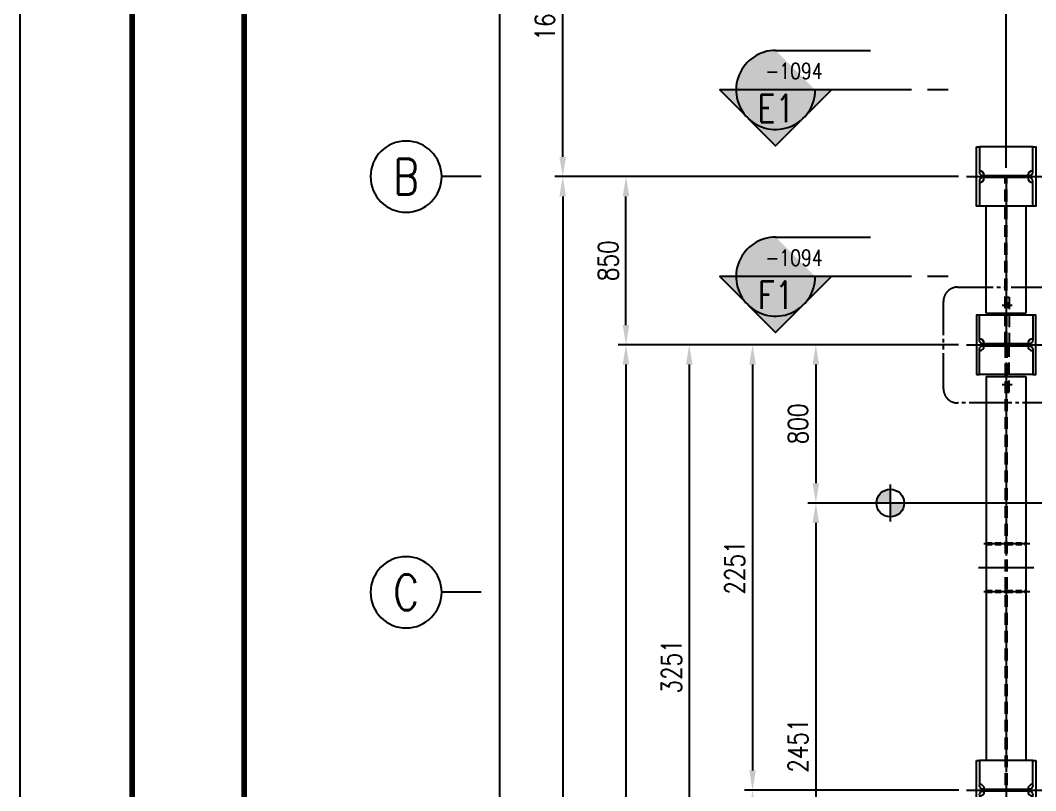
# Model space of a CAD drawing. Header units: millimetres. Extents: x 0 to 232280, y -26939 to 23794.
# Drawn here: x 91015 to 96150, y 14456 to 18350 of the extents above; entities that cross this region are included whole.
import ezdxf
from ezdxf.enums import TextEntityAlignment as Align

# ---------------------------------------------------------------- set-up
doc = ezdxf.new("R2010")
doc.units = ezdxf.units.MM
doc.header["$LTSCALE"] = 30
for name, pattern in [('JNK-CENTER', [34, 30, -1.5, 1, -1.5]), ('JNK-HIDDEN', [3, 2, -1]), ('PH2', [15, 10, -1, 1, -1, 1, -1])]:
    doc.linetypes.add(name, pattern=pattern)
for name, color, linetype in [('CEN-R', 1, 'JNK-CENTER'), ('CON-C', 4, 'Continuous'), ('CON-G', 3, 'Continuous'), ('CON-W', 7, 'Continuous'), ('CON-Y', 2, 'Continuous'), ('det', 2, 'PH2'), ('Dim-W', 7, 'Continuous'), ('HID-Y', 2, 'JNK-HIDDEN'), ('STL-OBJT', 7, 'Continuous')]:
    doc.layers.add(name, color=color, linetype=linetype)
doc.styles.add('SIMPLEX', font='simplex.shx', dxfattribs={"width": 0.8})
doc.dimstyles.new('DIM40', dxfattribs={"dimscale": 40, "dimtxt": 2.5, "dimasz": 2.5, "dimexe": 1, "dimexo": 1, "dimgap": 1, "dimtad": 1, "dimdec": 0, "dimdsep": 46, "dimtxsty": 'SIMPLEX', "dimcen": 0, "dimclrd": 7, "dimclre": 7, "dimclrt": 2, "dimadec": 1, "dimazin": 2, "dimtfac": 1, "dimtdec": 0, "dimtix": 1, "dimtmove": 2, "dimatfit": 2, "dimfxl": 1, "dimtolj": 1, "dimtzin": 0, "dimarcsym": 1})

# ---------------------------------------------------------------- blocks, each defined once
blk = doc.blocks.new('TITLE')
at = {"color": 7}
blk.add_line((0, 0), (0, 594.8536585365848), dxfattribs=at)
at = {"color": 7, "const_width": 0.7073170731707307}
for points in [[(28.29268292683742, 17.68292682926827), (28.29268292683742, 577.5243902439012)], [(14.14634146340063, 577.1707317073162), (14.14634146340063, 17.68292682926827)]]:
    blk.add_lwpolyline(points, dxfattribs=at)
blk = doc.blocks.new('*D1490')
at = {"layer": 'DEFPOINTS', "color": 0, "transparency": 16777216}
for p in [(95799.84602614603, 16709.90419663489), (95037.92447781574, 15909.904196635), (98277.84602612417, 15909.904196635)]:
    blk.add_point(p, dxfattribs=at)
at = {"layer": 'Dim-W', "color": 7, "linetype": 'ByBlock', "lineweight": -2, "transparency": 16777216}
for p, q in [((95759.84602614603, 16709.90419663489), (94997.92447781574, 16709.90419663489)), ((95037.92447781574, 16609.90419663489), (95037.92447781574, 16009.904196635)), ((98237.84602612417, 15909.904196635), (94997.92447781574, 15909.904196635))]:
    blk.add_line(p, q, dxfattribs=at)
at = {"layer": 'Dim-W', "color": 7, "transparency": 16777216}
for points in [[(95021.25781114907, 16609.90419663489), (95054.59114448242, 16609.90419663489), (95037.92447781574, 16709.90419663489)], [(95021.25781114907, 16009.904196635), (95054.59114448242, 16009.904196635), (95037.92447781574, 15909.904196635)]]:
    blk.add_solid(points, dxfattribs=at)
at = {"layer": 'Dim-W', "color": 2, "transparency": 16777216, "insert": (94947.92447781574, 16309.90419663496), "char_height": 100, "attachment_point": 5, "rotation": 90, "style": 'SIMPLEX'}
blk.add_mtext('\\A1;800', dxfattribs=at)
blk = doc.blocks.new('*D1491')
at = {"layer": 'DEFPOINTS', "color": 0, "transparency": 16777216}
for p in [(95037.92447781574, 15909.904196635), (95037.92447781574, 13458.90419663489), (95749.84602613887, 13458.90419663489)]:
    blk.add_point(p, dxfattribs=at)
at = {"layer": 'Dim-W', "color": 7, "linetype": 'ByBlock', "lineweight": -2, "transparency": 16777216}
for p, q in [((95037.92447781574, 15809.904196635), (95037.92447781574, 13558.90419663489)), ((95709.84602613887, 13458.90419663489), (94997.92447781574, 13458.90419663489))]:
    blk.add_line(p, q, dxfattribs=at)
at = {"layer": 'Dim-W', "color": 7, "transparency": 16777216}
for points in [[(95021.25781114907, 15809.904196635), (95054.59114448242, 15809.904196635), (95037.92447781574, 15909.904196635)], [(95021.25781114907, 13558.90419663489), (95054.59114448242, 13558.90419663489), (95037.92447781574, 13458.90419663489)]]:
    blk.add_solid(points, dxfattribs=at)
at = {"layer": 'Dim-W', "color": 2, "transparency": 16777216, "insert": (94947.92447781574, 14684.40419663497), "char_height": 100, "attachment_point": 5, "rotation": 90, "style": 'SIMPLEX'}
blk.add_mtext('\\A1;2451', dxfattribs=at)
blk = doc.blocks.new('*D1494')
at = {"layer": 'DEFPOINTS', "color": 0, "transparency": 16777216}
for p in [(95799.84602614603, 16709.90419663489), (94397.92447781574, 13458.90419663489), (95749.84602613887, 13458.90419663489)]:
    blk.add_point(p, dxfattribs=at)
at = {"layer": 'Dim-W', "color": 7, "linetype": 'ByBlock', "lineweight": -2, "transparency": 16777216}
for p, q in [((95759.84602614603, 16709.90419663489), (94357.92447781574, 16709.90419663489)), ((94397.92447781574, 16609.90419663489), (94397.92447781574, 13558.90419663489)), ((95709.84602613887, 13458.90419663489), (94357.92447781574, 13458.90419663489))]:
    blk.add_line(p, q, dxfattribs=at)
at = {"layer": 'Dim-W', "color": 7, "transparency": 16777216}
for points in [[(94381.25781114907, 16609.90419663489), (94414.59114448242, 16609.90419663489), (94397.92447781574, 16709.90419663489)], [(94381.25781114907, 13558.90419663489), (94414.59114448242, 13558.90419663489), (94397.92447781574, 13458.90419663489)]]:
    blk.add_solid(points, dxfattribs=at)
at = {"layer": 'Dim-W', "color": 2, "transparency": 16777216, "insert": (94307.92447781574, 15084.40419663489), "char_height": 100, "attachment_point": 5, "rotation": 90, "style": 'SIMPLEX'}
blk.add_mtext('\\A1;3251', dxfattribs=at)
blk = doc.blocks.new('*D1496')
at = {"layer": 'DEFPOINTS', "color": 0, "transparency": 16777216}
for p in [(95799.84602614603, 16709.90419663489), (94077.92447781574, 10207.90419663489), (95799.84602614603, 10207.90419663489)]:
    blk.add_point(p, dxfattribs=at)
at = {"layer": 'Dim-W', "color": 7, "linetype": 'ByBlock', "lineweight": -2, "transparency": 16777216}
for p, q in [((95759.84602614603, 16709.90419663489), (94037.92447781574, 16709.90419663489)), ((94077.92447781574, 16609.90419663489), (94077.92447781574, 10307.90419663489)), ((95759.84602614603, 10207.90419663489), (94037.92447781574, 10207.90419663489))]:
    blk.add_line(p, q, dxfattribs=at)
at = {"layer": 'Dim-W', "color": 7, "transparency": 16777216}
for points in [[(94061.25781114907, 16609.90419663489), (94094.59114448242, 16609.90419663489), (94077.92447781574, 16709.90419663489)], [(94061.25781114907, 10307.90419663489), (94094.59114448242, 10307.90419663489), (94077.92447781574, 10207.90419663489)]]:
    blk.add_solid(points, dxfattribs=at)
at = {"layer": 'Dim-W', "color": 2, "transparency": 16777216, "insert": (93987.92447781574, 13458.90419663489), "char_height": 100, "attachment_point": 5, "rotation": 90, "style": 'SIMPLEX'}
blk.add_mtext('\\A1;6502', dxfattribs=at)
blk = doc.blocks.new('*D1498')
at = {"layer": 'DEFPOINTS', "color": 0, "transparency": 16777216}
for p in [(94077.92447781574, 17559.9041966349), (95799.84602614606, 17559.9041966349), (95799.84602614603, 16709.9041966349)]:
    blk.add_point(p, dxfattribs=at)
at = {"layer": 'Dim-W', "color": 7, "linetype": 'ByBlock', "lineweight": -2, "transparency": 16777216}
for p, q in [((95759.84602614606, 17559.9041966349), (94037.92447781574, 17559.9041966349)), ((94077.92447781574, 16809.9041966349), (94077.92447781574, 17459.9041966349)), ((95759.84602614603, 16709.9041966349), (94037.92447781574, 16709.9041966349))]:
    blk.add_line(p, q, dxfattribs=at)
at = {"layer": 'Dim-W', "color": 7, "transparency": 16777216}
for points in [[(94061.25781114907, 17459.9041966349), (94094.59114448242, 17459.9041966349), (94077.92447781574, 17559.9041966349)], [(94061.25781114907, 16809.9041966349), (94094.59114448242, 16809.9041966349), (94077.92447781574, 16709.9041966349)]]:
    blk.add_solid(points, dxfattribs=at)
at = {"layer": 'Dim-W', "color": 2, "transparency": 16777216, "insert": (93987.92447781574, 17134.90419663492), "char_height": 100, "attachment_point": 5, "rotation": 90, "style": 'SIMPLEX'}
blk.add_mtext('\\A1;850', dxfattribs=at)
blk = doc.blocks.new('*D1499')
at = {"layer": 'DEFPOINTS', "color": 0, "transparency": 16777216}
for p in [(95799.84602614606, 17559.90419663489), (93757.92447781574, 9357.904196634889), (95799.84602614606, 9357.904196634887)]:
    blk.add_point(p, dxfattribs=at)
at = {"layer": 'Dim-W', "color": 7, "linetype": 'ByBlock', "lineweight": -2, "transparency": 16777216}
for p, q in [((95759.84602614606, 17559.90419663489), (93717.92447781574, 17559.90419663489)), ((93757.92447781574, 17459.90419663489), (93757.92447781574, 9457.904196634889)), ((95759.84602614606, 9357.904196634887), (93717.92447781574, 9357.904196634889))]:
    blk.add_line(p, q, dxfattribs=at)
at = {"layer": 'Dim-W', "color": 7, "transparency": 16777216}
for points in [[(93741.25781114907, 17459.90419663489), (93774.59114448242, 17459.90419663489), (93757.92447781574, 17559.90419663489)], [(93741.25781114907, 9457.904196634889), (93774.59114448242, 9457.904196634889), (93757.92447781574, 9357.904196634889)]]:
    blk.add_solid(points, dxfattribs=at)
at = {"layer": 'Dim-W', "color": 2, "transparency": 16777216, "insert": (93667.92447781574, 13458.90419663489), "char_height": 100, "attachment_point": 5, "rotation": 90, "style": 'SIMPLEX'}
blk.add_mtext('\\A1;8202', dxfattribs=at)
blk = doc.blocks.new('*D1501')
at = {"layer": 'DEFPOINTS', "color": 0, "transparency": 16777216}
for p in [(93757.92447781574, 19209.90419663491), (106769.8460261437, 19209.9041966349), (95799.84602614606, 17559.9041966349)]:
    blk.add_point(p, dxfattribs=at)
at = {"layer": 'Dim-W', "color": 7, "linetype": 'ByBlock', "lineweight": -2, "transparency": 16777216}
for p, q in [((106729.8460261437, 19209.9041966349), (93717.92447781574, 19209.90419663491)), ((93757.92447781574, 17659.9041966349), (93757.92447781574, 19109.90419663491)), ((95759.84602614606, 17559.9041966349), (93717.92447781574, 17559.9041966349))]:
    blk.add_line(p, q, dxfattribs=at)
at = {"layer": 'Dim-W', "color": 7, "transparency": 16777216}
for points in [[(93741.25781114907, 19109.90419663491), (93774.59114448242, 19109.90419663491), (93757.92447781574, 19209.90419663491)], [(93741.25781114907, 17659.9041966349), (93774.59114448242, 17659.9041966349), (93757.92447781574, 17559.9041966349)]]:
    blk.add_solid(points, dxfattribs=at)
at = {"layer": 'Dim-W', "color": 2, "transparency": 16777216, "insert": (93667.92447781574, 18384.90419663492), "char_height": 100, "attachment_point": 5, "rotation": 90, "style": 'SIMPLEX'}
blk.add_mtext('\\A1;1650', dxfattribs=at)
blk = doc.blocks.new('*D1502')
at = {"layer": 'DEFPOINTS', "color": 0, "transparency": 16777216}
for p in [(106769.8460261437, 19209.90419663489), (93437.92447781574, 7707.90419663489), (106769.8460261437, 7707.904196634887)]:
    blk.add_point(p, dxfattribs=at)
at = {"layer": 'Dim-W', "color": 7, "linetype": 'ByBlock', "lineweight": -2, "transparency": 16777216}
for p, q in [((106729.8460261437, 19209.90419663489), (93397.92447781574, 19209.90419663489)), ((93437.92447781574, 19109.90419663489), (93437.92447781574, 7807.90419663489)), ((106729.8460261437, 7707.904196634887), (93397.92447781574, 7707.90419663489))]:
    blk.add_line(p, q, dxfattribs=at)
at = {"layer": 'Dim-W', "color": 7, "transparency": 16777216}
for points in [[(93421.25781114907, 19109.90419663489), (93454.59114448242, 19109.90419663489), (93437.92447781574, 19209.90419663489)], [(93421.25781114907, 7807.90419663489), (93454.59114448242, 7807.90419663489), (93437.92447781574, 7707.90419663489)]]:
    blk.add_solid(points, dxfattribs=at)
at = {"layer": 'Dim-W', "color": 2, "transparency": 16777216, "insert": (93347.92447781574, 13458.90419663489), "char_height": 100, "attachment_point": 5, "rotation": 90, "style": 'SIMPLEX'}
blk.add_mtext('\\A1;11502', dxfattribs=at)
blk = doc.blocks.new('col-line')
at = {"layer": 'CON-Y'}
blk.add_line((0, 3), (0, 8), dxfattribs=at)
blk.add_circle((0, 12.5), 4.5, dxfattribs=at)
at = {"layer": 'CON-C', "style": 'SIMPLEX', "width": 0.8}
blk.add_attdef('1', text='', height=4.5, dxfattribs=at).set_placement((0, 12.5), align=Align.MIDDLE_CENTER)
blk = doc.blocks.new('SECMARK1')
at = {"layer": 'CON-Y'}
h = blk.add_hatch(color=256, dxfattribs=at)
edge = h.paths.add_edge_path()
edge.add_line((21.82666666666668, 7.071067811865485), (18.29113276073393, 3.535533905932776))
edge.add_arc((21.82666666666668, 4.707345624410664e-14), 5.000000000000002, 44.99999999999977, 135.0000000000001, ccw=False)
edge.add_line((25.36220057259943, 3.535533905932773), (21.82666666666668, 7.071067811865485))
h = blk.add_hatch(color=256, dxfattribs=at)
edge = h.paths.add_edge_path()
edge.add_line((14.75559885480128, 4.707345624410664e-14), (16.82666666666668, 1.689559442740931e-14))
edge.add_arc((21.82666666666668, 4.618527782440651e-14), 5, 135.0000000000001, 180.0000000000003, ccw=False)
edge.add_line((18.29113276073393, 3.535533905932776), (14.75559885480128, 4.707345624410664e-14))
edge = h.paths.add_edge_path()
edge.add_arc((21.82666666666668, 4.736951571734001e-14), 5, 270, 540.0000000000005)
h = blk.add_hatch(color=256, dxfattribs=at)
edge = h.paths.add_edge_path()
edge.add_line((26.82666666666668, 4.332076805060308e-14), (28.89773447853207, 4.736951571734001e-14))
edge.add_line((28.89773447853207, 4.736951571734001e-14), (25.36220057259943, 3.535533905932773))
edge.add_arc((21.82666666666668, 4.951594689828198e-14), 5, -1.1368683772161603e-13, 44.999999999999716, ccw=False)
at = {"layer": 'CON-C'}
blk.add_line((0, 0), (2.633333333333307, 0), dxfattribs=at)
blk.add_lwpolyline([(4.666666666666639, 0), (28.89773447853207, 4.736951571734001e-14), (21.82666666666668, 7.071067811865485), (14.75559885480128, 4.736951571734001e-14)], dxfattribs=at)
at = {"layer": 'CON-Y'}
blk.add_line((21.82666666666668, -4.999999999999953), (9.823333333333341, -4.999999999999953), dxfattribs=at)
blk.add_arc((21.82666666666668, 4.736951571734001e-14), 5, 270, 180.0000000000004, dxfattribs=at)
at = {"layer": 'CON-C', "style": 'SIMPLEX', "width": 0.8}
blk.add_attdef('TAG', text='', height=3.5, dxfattribs=at).set_placement((21.80333333333334, 0.5800000000000568), align=Align.CENTER)
at = {"layer": 'CON-Y', "style": 'SIMPLEX', "width": 0.8}
blk.add_attdef('H0000-0000', text='', height=2, dxfattribs=at).set_placement((24.66333333333334, -3.379999999999943), align=Align.RIGHT)
blk = doc.blocks.new('A$C719F1443')
at = {"layer": 'CON-G'}
for p, q in [((299.9999781971565, 300), (-2.180284354835749e-05, 300)), ((-2.180284354835749e-05, 300), (-2.180284354835749e-05, 285)), ((-2.180284354835749e-05, 285), (126.9999781971565, 285)), ((144.9999781971565, 267), (144.9999781971565, 33)), ((154.9999781971565, 33), (154.9999781971565, 267)), ((172.9999781971565, 285), (299.9999781971565, 285)), ((299.9999781971565, 285), (299.9999781971565, 300)), ((126.9999781971565, 15), (-2.180284354835749e-05, 15)), ((-2.180284354835749e-05, 15), (-2.180284354835749e-05, 0)), ((-2.180284354835749e-05, 0), (299.9999781971565, 0)), ((299.9999781971565, 15), (172.9999781971565, 15)), ((299.9999781971565, 0), (299.9999781971565, 15))]:
    blk.add_line(p, q, dxfattribs=at)
for centre, start, end in [((126.9999781971565, 267), 0, 90), ((172.9999781971565, 267), 90, 180), ((126.9999781971565, 33), 270, 0), ((172.9999781971565, 33), 180, 270)]:
    blk.add_arc(centre, 18, start, end, dxfattribs=at)
blk = doc.blocks.new('A$C31D04C86')
at = {"layer": 'CEN-R'}
for p, q in [((27.99978331081365, 245.5034359042584), (259.4428294294266, 245.5034359042584)), ((-0.0002166891936212778, 125.0016827243853), (279.9997833107846, 125.0016827243853)), ((27.99978331081365, 4.499929544977931), (259.4428294294194, 4.499929544977931))]:
    blk.add_line(p, q, dxfattribs=at)
at = {"layer": 'HID-Y', "ltscale": 0.5}
for p, q in [((39.9997833107991, 250.0034359042584), (135.9997833108355, 250.0034359042584)), ((39.9997833107991, 241.0034359042584), (135.9997833108355, 241.0034359042584)), ((143.9997833107918, 250.0034359042584), (239.9997833107918, 250.0034359042602)), ((143.9997833107918, 241.0034359042584), (239.9997833107918, 241.0034359042565)), ((39.9997833107991, 8.999929544977931), (135.9997833108355, 8.999929544977931)), ((143.9997833107918, 8.99992954497975), (239.9997833107918, 8.99992954497975)), ((39.9997833107991, -7.045502206892706e-05), (135.9997833108355, -7.045502206892706e-05)), ((143.9997833107918, -7.045502206892706e-05), (239.9997833107918, -7.045502388791647e-05))]:
    blk.add_line(p, q, dxfattribs=at)
blk = doc.blocks.new('*D1472')
at = {"layer": 'DEFPOINTS', "color": 0, "transparency": 16777216}
for p in [(95999.84602614603, 21231.43274654004), (96149.84602614603, 21231.43274654004), (95999.84602614603, 17564.90419663489)]:
    blk.add_point(p, dxfattribs=at)
at = {"layer": 'Dim-W', "color": 7, "linetype": 'ByBlock', "lineweight": -2, "transparency": 16777216}
for p, q in [((95999.84602614603, 17604.90419663489), (95999.84602614603, 21271.43274654004)), ((95899.84602614603, 21231.43274654004), (95799.84602614603, 21231.43274654004)), ((96149.84602614603, 21231.43274654004), (95999.84602614603, 21231.43274654004)), ((96249.84602614603, 21231.43274654004), (96349.84602614603, 21231.43274654004))]:
    blk.add_line(p, q, dxfattribs=at)
at = {"layer": 'Dim-W', "color": 7, "transparency": 16777216}
for points in [[(95899.84602614603, 21248.09941320671), (95899.84602614603, 21214.76607987337), (95999.84602614603, 21231.43274654004)], [(96249.84602614603, 21248.09941320671), (96249.84602614603, 21214.76607987337), (96149.84602614603, 21231.43274654004)]]:
    blk.add_solid(points, dxfattribs=at)
at = {"layer": 'Dim-W', "color": 2, "transparency": 16777216, "insert": (95829.41148776849, 21321.43274654004), "char_height": 100, "attachment_point": 5, "style": 'SIMPLEX'}
blk.add_mtext('\\A1;150', dxfattribs=at)
blk = doc.blocks.new('FS-MARK')
h = blk.add_hatch(color=256)
edge = h.paths.add_edge_path()
edge.add_arc((0, 0), 1.75, 90, 180)
edge.add_line((-1.75, 0), (0, 0))
edge.add_line((0, 0), (0, 1.75))
h = blk.add_hatch(color=256)
edge = h.paths.add_edge_path()
edge.add_line((0, 0), (0, -1.75))
edge.add_arc((0, 0), 1.75, 270, 360)
edge.add_line((1.75, 0), (0, 0))
for p, q in [((0, 2.333333333333333), (0, -2.333333333333333)), ((2.333333333333333, 0), (-2.333333333333333, 0))]:
    blk.add_line(p, q)
blk.add_circle((0, 0), 1.75)
at = {"layer": 'CON-Y', "style": 'SIMPLEX', "width": 0.8}
blk.add_attdef('F.S.', (3.194782608695653, 0.9982608695652175), '', height=2.5, dxfattribs=at)
blk = doc.blocks.new('*D1474')
at = {"layer": 'DEFPOINTS', "color": 0, "transparency": 16777216}
for p in [(95799.84602614603, 16709.90419663489), (94717.92447781574, 14458.90419663489), (95800.49409237513, 14458.90419663489)]:
    blk.add_point(p, dxfattribs=at)
at = {"layer": 'Dim-W', "color": 7, "linetype": 'ByBlock', "lineweight": -2, "transparency": 16777216}
for p, q in [((95759.84602614603, 16709.90419663489), (94677.92447781574, 16709.90419663489)), ((94717.92447781574, 16609.90419663489), (94717.92447781574, 14558.90419663489)), ((95760.49409237513, 14458.90419663489), (94677.92447781574, 14458.90419663489))]:
    blk.add_line(p, q, dxfattribs=at)
at = {"layer": 'Dim-W', "color": 7, "transparency": 16777216}
for points in [[(94701.25781114907, 16609.90419663489), (94734.59114448242, 16609.90419663489), (94717.92447781574, 16709.90419663489)], [(94701.25781114907, 14558.90419663489), (94734.59114448242, 14558.90419663489), (94717.92447781574, 14458.90419663489)]]:
    blk.add_solid(points, dxfattribs=at)
at = {"layer": 'Dim-W', "color": 2, "transparency": 16777216, "insert": (94627.92447781574, 15584.40419663491), "char_height": 100, "attachment_point": 5, "rotation": 90, "style": 'SIMPLEX', "bg_fill": 3, "box_fill_scale": 1.1, "bg_fill_color": 256, "bg_fill_true_color": 13158600, "bg_fill_transparency": 0}
blk.add_mtext('\\A1;2251', dxfattribs=at)
blk = doc.blocks.new('*D1475')
at = {"layer": 'DEFPOINTS', "color": 0, "transparency": 16777216}
for p in [(94717.92447781574, 14458.90419663489), (94717.92447781574, 13458.90419663489), (94717.92447781574, 13458.90419663489)]:
    blk.add_point(p, dxfattribs=at)
at = {"layer": 'Dim-W', "color": 7, "linetype": 'ByBlock', "lineweight": -2, "transparency": 16777216}
blk.add_line((94717.92447781574, 14358.90419663489), (94717.92447781574, 13558.90419663489), dxfattribs=at)
at = {"layer": 'Dim-W', "color": 7, "transparency": 16777216}
for points in [[(94701.25781114907, 14358.90419663489), (94734.59114448242, 14358.90419663489), (94717.92447781574, 14458.90419663489)], [(94701.25781114907, 13558.90419663489), (94734.59114448242, 13558.90419663489), (94717.92447781574, 13458.90419663489)]]:
    blk.add_solid(points, dxfattribs=at)
at = {"layer": 'Dim-W', "color": 2, "transparency": 16777216, "insert": (94627.92447781574, 13958.90419663491), "char_height": 100, "attachment_point": 5, "rotation": 90, "style": 'SIMPLEX', "bg_fill": 3, "box_fill_scale": 1.1, "bg_fill_color": 256, "bg_fill_true_color": 13158600, "bg_fill_transparency": 0}
blk.add_mtext('\\A1;1000', dxfattribs=at)
blk = doc.blocks.new('A$C31283713')
at = {"layer": 'CON-G'}
for p, q in [((270, 0), (0, 0)), ((270, -300), (0, -300))]:
    blk.add_line(p, q, dxfattribs=at)
for centre, start, end in [((0, -145), 0, 90), ((270, -145), 90, 180), ((0, -155), 270, 0), ((270, -155), 180, 270)]:
    blk.add_arc(centre, 25, start, end, dxfattribs=at)

msp = doc.modelspace()

# ---------------------------------------------------------------- hatches: boundary and pattern name
at = {"layer": 'CON-W'}
h = msp.add_hatch(color=256, dxfattribs=at)
h.paths.add_polyline_path([(96003.8460373352, 16897.90419663489), (96015.8460373352, 16897.90419663487), (96015.8460373352, 16909.90419663489), (96003.8460373352, 16909.90419663489)])
h.paths.add_polyline_path([(95999.84603731782, 16897.90419663489), (96003.8460373352, 16897.90419663489), (96003.8460373352, 16909.90419663489), (95999.8460373104, 16909.90419663489)])
h.paths.add_polyline_path([(95995.84603733523, 16897.90419663489), (95999.84603731782, 16897.90419663489), (95999.84603731037, 16909.90419663489), (95995.84603733523, 16909.90419663487)])
h.paths.add_polyline_path([(95995.84603733523, 16909.90419663489), (95999.8460373104, 16909.90419663489), (95999.84603730359, 16920.90419663489), (95995.84603733523, 16920.90419663487)])
h.paths.add_polyline_path([(95999.84603731037, 16909.90419663489), (96003.8460373352, 16909.90419663489), (96003.8460373352, 16920.90419663489), (95999.84603730356, 16920.90419663487)])
h.paths.add_polyline_path([(96003.8460373352, 16909.90419663489), (96015.8460373352, 16909.90419663487), (96015.8460373352, 16920.90419663489), (96003.8460373352, 16920.90419663489)])
h = msp.add_hatch(color=256, dxfattribs=at)
h.paths.add_polyline_path([(96003.8460373352, 16521.90419663489), (96015.8460373352, 16521.90419663489), (96015.8460373352, 16509.90419663489), (96003.8460373352, 16509.90419663489)])
h.paths.add_polyline_path([(95999.84603731782, 16521.90419663489), (96003.8460373352, 16521.90419663489), (96003.8460373352, 16509.90419663489), (95999.8460373104, 16509.90419663487)])
h.paths.add_polyline_path([(95995.84603733523, 16521.90419663489), (95999.84603731782, 16521.90419663489), (95999.84603731037, 16509.90419663489), (95995.84603733523, 16509.90419663489)])
h.paths.add_polyline_path([(95995.84603733523, 16509.90419663489), (95999.8460373104, 16509.90419663489), (95999.84603730359, 16498.90419663489), (95995.84603733523, 16498.90419663489)])
h.paths.add_polyline_path([(95999.84603731037, 16509.90419663489), (96003.8460373352, 16509.90419663489), (96003.8460373352, 16498.90419663489), (95999.84603730356, 16498.90419663489)])
h.paths.add_polyline_path([(96003.8460373352, 16509.90419663489), (96015.8460373352, 16509.90419663489), (96015.8460373352, 16498.90419663489), (96003.8460373352, 16498.90419663489)])

# ---------------------------------------------------------------- linework, layer by layer
at = {"layer": 'CEN-R'}
for p, q in [((95999.84602614603, 17564.90419663489), (95999.84602614603, 9357.904196634887)), ((95799.84602614606, 17559.90419663489), (106061.8460261462, 17559.90419663489)), ((95980.8460373352, 16909.90419663487), (96030.8460373352, 16909.90419663487)), ((95799.84602614603, 16709.90419663489), (117031.8460261463, 16709.90419663489)), ((95980.8460373352, 16509.90419663489), (96030.8460373352, 16509.90419663489)), ((95800.49409237513, 14458.90419663489), (96200.49409237513, 14458.90419663489))]:
    msp.add_line(p, q, dxfattribs=at)
at = {"layer": 'CON-G'}
for p, q in [((96134.84602614603, 17709.90419663489), (95864.84602614603, 17709.90419663489)), ((96134.84602614603, 17409.90419663489), (95864.84602614603, 17409.90419663489)), ((95899.84602613887, 16869.90419663489), (95899.84602613884, 17409.90419663489)), ((96099.84602613884, 17409.90419663489), (96099.84602613884, 16869.90419663489)), ((96134.84602614603, 16859.90419663489), (95864.84602614603, 16859.90419663489)), ((95899.84602613884, 16869.90419663487), (96099.84603778084, 16869.90419663487)), ((96134.84602614603, 16559.90419663489), (95864.84602614603, 16559.90419663489)), ((95899.84602613884, 16549.90419663489), (95899.84602613885, 14608.90419663489)), ((95899.84602613884, 16549.90419663489), (96099.84603778084, 16549.90419663489)), ((96099.84602613884, 16549.90419663489), (96099.84602613884, 14608.90419663489))]:
    msp.add_line(p, q, dxfattribs=at)
for points in [[(95849.84602614603, 17709.90419663489), (95864.84602614603, 17709.90419663489), (95864.84602614603, 17582.90419663489, 0.414213562373095), (95882.84602614603, 17564.90419663489), (96116.84602614603, 17564.90419663489, 0.414213562373095), (96134.84602614603, 17582.90419663489), (96134.84602614603, 17709.90419663489), (96149.84602614603, 17709.90419663489), (96149.84602614603, 17409.90419663489), (96134.84602614603, 17409.90419663489), (96134.84602614603, 17536.90419663489, 0.414213562373095), (96116.84602614603, 17554.90419663489), (95882.84602614603, 17554.90419663489, 0.4142135623730949), (95864.84602614603, 17536.90419663489), (95864.84602614603, 17409.90419663489), (95849.84602614603, 17409.90419663489)], [(95849.84602614603, 16559.90419663489), (95864.84602614603, 16559.90419663489), (95864.84602614603, 16686.90419663489, -0.414213562373095), (95882.84602614603, 16704.90419663489), (96116.84602614603, 16704.90419663489, -0.414213562373095), (96134.84602614603, 16686.90419663489), (96134.84602614603, 16559.90419663489), (96149.84602614603, 16559.90419663489), (96149.84602614603, 16859.90419663489), (96134.84602614603, 16859.90419663489), (96134.84602614603, 16732.90419663489, -0.414213562373095), (96116.84602614603, 16714.90419663489), (95882.84602614603, 16714.90419663489, -0.4142135623730949), (95864.84602614603, 16732.90419663489), (95864.84602614603, 16859.90419663489), (95849.84602614603, 16859.90419663489)]]:
    msp.add_lwpolyline(points, format="xyb", close=True, dxfattribs=at)
for centre, start, end in [((95864.84602614603, 17564.90419663489), 0, 90), ((96134.84602614603, 17564.90419663489), 90, 180), ((95864.84602614603, 17554.90419663489), 270, 0), ((96134.84602614603, 17554.90419663489), 180, 270), ((95864.84602614603, 16714.90419663489), 0, 90), ((96134.84602614603, 16714.90419663489), 90, 180), ((95864.84602614603, 16704.90419663489), 270, 0), ((96134.84602614603, 16704.90419663489), 180, 270)]:
    msp.add_arc(centre, 25, start, end, dxfattribs=at)
at = {"layer": 'HID-Y'}
for p, q in [((95995.8460261389, 16714.90419663489), (95995.8460261389, 17554.90419663489)), ((96003.84602613884, 16714.90419663489), (96003.84602613884, 17554.90419663489)), ((96015.8460373352, 16920.90419663487), (95995.8460373352, 16920.90419663487)), ((96015.8460373352, 16897.90419663487), (95995.8460373352, 16897.90419663487)), ((95995.84602613887, 16704.90419663489), (95995.84602613887, 14463.90419663489)), ((96003.84602613884, 16704.90419663489), (96003.84602613884, 14463.90419663489)), ((96015.8460373352, 16521.90419663489), (95995.8460373352, 16521.90419663489))]:
    msp.add_line(p, q, dxfattribs=at)
for points in [[(96015.8460373352, 16714.90419663487), (96003.8460373352, 16714.90419663487), (96003.8460373352, 16949.90419663487), (96015.8460373352, 16949.90419663487)], [(96015.8460373352, 16704.90419663489), (96003.8460373352, 16704.90419663489), (96003.8460373352, 16469.90419663489), (96015.8460373352, 16469.90419663489)]]:
    msp.add_lwpolyline(points, close=True, dxfattribs=at)

# ---------------------------------------------------------------- block references
at = {"linetype": 'ByBlock', "xscale": 39.99999999599994, "yscale": 39.99999999599994, "zscale": 39.99999999599994}
msp.add_blockref('TITLE', (91015.14870566528, -4.805032391438372e-05), dxfattribs=at)
at = {"layer": 'CON-G', "xscale": -1, "rotation": 180}
msp.add_blockref('A$C31D04C86', (95859.84624282803, 15709.40587935985), dxfattribs=at)
at = {"layer": 'CON-G'}
msp.add_blockref('A$C31283713', (95865.49409237513, 14608.90419663489), dxfattribs=at)
at = {"layer": 'CON-W'}
ref = msp.add_blockref('SECMARK1', (95707.81493448446, 17998.20259835719), dxfattribs=dict(at, xscale=40, yscale=40, zscale=40, rotation=180))
ref.add_attrib('H0000-0000', '-1094', dxfattribs={"layer": 'CON-Y', "height": 80, "style": 'SIMPLEX', "width": 0.8}).set_placement((95072.47936865903, 18053.40259835719), align=Align.RIGHT)
ref.add_attrib('TAG', 'E1', dxfattribs={"layer": 'CON-C', "height": 140, "style": 'SIMPLEX', "width": 0.8}).set_placement((94835.68160115117, 17835.0025983572), align=Align.CENTER)
ref = msp.add_blockref('col-line', (93465.99056838162, 17559.90419663489), dxfattribs=dict(at, xscale=-40, yscale=40, zscale=40, rotation=90))
ref.add_attrib('1', 'B', dxfattribs={"layer": 'CON-C', "height": 180, "style": 'SIMPLEX', "width": 0.8}).set_placement((92965.99056838162, 17559.90419663489), align=Align.MIDDLE_CENTER)
ref = msp.add_blockref('SECMARK1', (95707.81493448446, 17054.63680263473), dxfattribs=dict(at, xscale=40, yscale=40, zscale=40, rotation=180))
ref.add_attrib('H0000-0000', '-1094', dxfattribs={"layer": 'CON-Y', "height": 80.00000000000003, "style": 'SIMPLEX', "width": 0.8}).set_placement((95072.47936865903, 17109.83680263473), align=Align.RIGHT)
ref.add_attrib('TAG', 'F1', dxfattribs={"layer": 'CON-C', "height": 140, "style": 'SIMPLEX', "width": 0.8}).set_placement((94835.68160115115, 16891.43680263474), align=Align.CENTER)
ref = msp.add_blockref('col-line', (93465.99056838162, 15458.90419663628), dxfattribs=dict(at, xscale=-40, yscale=40, zscale=40, rotation=90))
ref.add_attrib('1', 'C', dxfattribs={"layer": 'CON-C', "height": 180, "style": 'SIMPLEX', "width": 0.8}).set_placement((92965.99056838162, 15458.90419663628), align=Align.MIDDLE_CENTER)
at = {"layer": 'Dim-W', "xscale": -1, "rotation": 90}
msp.add_blockref('A$C719F1443', (96150.49409237513, 14608.90417483204), dxfattribs=at)
at = {"layer": 'STL-OBJT', "xscale": 40, "yscale": 40, "zscale": 40}
msp.add_blockref('FS-MARK', (95414.32384850614, 15909.904196635), dxfattribs=at)

# ---------------------------------------------------------------- dimensions: what is measured, and where the dimension line sits
at = {"layer": 'Dim-W'}
dim = msp.add_linear_dim(base=(95999.84602614603, 21231.43274654004), p1=(96149.84602614603, 21231.43274654004), p2=(95999.84602614603, 17564.90419663489), dimstyle='DIM40', dxfattribs=at)
dim.commit()
dim.dimension.update_dxf_attribs({"geometry": '*D1472', "text_midpoint": (95829.41148776849, 21321.43274654004), "dimtype": 160})
for base, p1, p2, picture, middle in [((93437.92447781574, 7707.90419663489), (106769.8460261437, 19209.90419663489), (106769.8460261437, 7707.904196634887), '*D1502', (93437.92447781574, 13458.90419663489)), ((93757.92447781574, 9357.904196634889), (95799.84602614606, 17559.90419663489), (95799.84602614606, 9357.904196634887), '*D1499', (93757.92447781574, 13458.90419663489)), ((94077.92447781574, 10207.90419663489), (95799.84602614603, 16709.90419663489), (95799.84602614603, 10207.90419663489), '*D1496', (94077.92447781574, 13458.90419663489)), ((94397.92447781574, 13458.90419663489), (95799.84602614603, 16709.90419663489), (95749.84602613887, 13458.90419663489), '*D1494', (94397.92447781574, 15084.40419663489))]:
    dim = msp.add_linear_dim(base=base, p1=p1, p2=p2, angle=90, dimstyle='DIM40', override={"dimtmove": 0}, dxfattribs=at)
    dim.commit()
    dim.dimension.update_dxf_attribs({"geometry": picture, "text_midpoint": middle, "dimtype": 160})
for base, p1, p2, angle, picture, middle in [((93757.92447781574, 19209.90419663491), (95799.84602614606, 17559.9041966349), (106769.8460261437, 19209.9041966349), 270, '*D1501', (93667.92447781574, 18384.90419663492)), ((94077.92447781574, 17559.9041966349), (95799.84602614603, 16709.9041966349), (95799.84602614606, 17559.9041966349), 270, '*D1498', (93987.92447781574, 17134.90419663492)), ((95037.92447781574, 15909.904196635), (95799.84602614603, 16709.90419663489), (98277.84602612417, 15909.904196635), 90, '*D1490', (94947.92447781574, 16309.90419663496))]:
    dim = msp.add_linear_dim(base=base, p1=p1, p2=p2, angle=angle, dimstyle='DIM40', dxfattribs=at)
    dim.commit()
    dim.dimension.update_dxf_attribs({"geometry": picture, "text_midpoint": middle})
dim = msp.add_linear_dim(base=(95037.92447781574, 13458.90419663489), p1=(95037.92447781574, 15909.904196635), p2=(95749.84602613887, 13458.90419663489), angle=90, dimstyle='DIM40', override={"dimtmove": 0}, dxfattribs=at)
dim.commit()
dim.dimension.update_dxf_attribs({"geometry": '*D1491', "text_midpoint": (94947.92447781574, 14684.40419663497)})

# ---------------------------------------------------------------- next in the draw order: dimensions: what is measured, and where the dimension line sits
dim = msp.add_linear_dim(base=(94717.92447781574, 14458.90419663489), p1=(95799.84602614603, 16709.90419663489), p2=(95800.49409237513, 14458.90419663489), angle=90, dimstyle='DIM40', override={"dimdec": 1, "dimtdec": 1, "dimtix": 0, "dimtmove": 0, "dimtfill": 1}, dxfattribs=at)
dim.commit()
dim.dimension.update_dxf_attribs({"geometry": '*D1474', "text_midpoint": (94627.92447781574, 15584.40419663491)})

# ---------------------------------------------------------------- next in the draw order: linework, layer by layer
at = {"layer": 'det', "ltscale": 0.6}
msp.add_lwpolyline([(96262.8892121495, 17001.27667481643, -0.414213562373095), (96334.8892121495, 16929.27667481643), (96334.8892121495, 16487.99050955051, -0.414213562373095), (96262.8892121495, 16415.99050955051), (95755.093882151, 16415.99050955051, -0.414213562373095), (95683.093882151, 16487.99050955051), (95683.093882151, 16929.27667481643, -0.414213562373095), (95755.093882151, 17001.27667481643)], format="xyb", close=True, dxfattribs=at)

# ---------------------------------------------------------------- next in the draw order: dimensions: what is measured, and where the dimension line sits
at = {"layer": 'Dim-W'}
dim = msp.add_linear_dim(base=(94717.92447781574, 13458.90419663489), p1=(94717.92447781574, 14458.90419663489), p2=(94717.92447781574, 13458.90419663489), angle=90, dimstyle='DIM40', override={"dimdec": 1, "dimtdec": 1, "dimtix": 0, "dimtmove": 0, "dimtfill": 1}, dxfattribs=at)
dim.commit()
dim.dimension.update_dxf_attribs({"geometry": '*D1475', "text_midpoint": (94627.92447781574, 13958.90419663491)})

doc.saveas('drawing.dxf')
